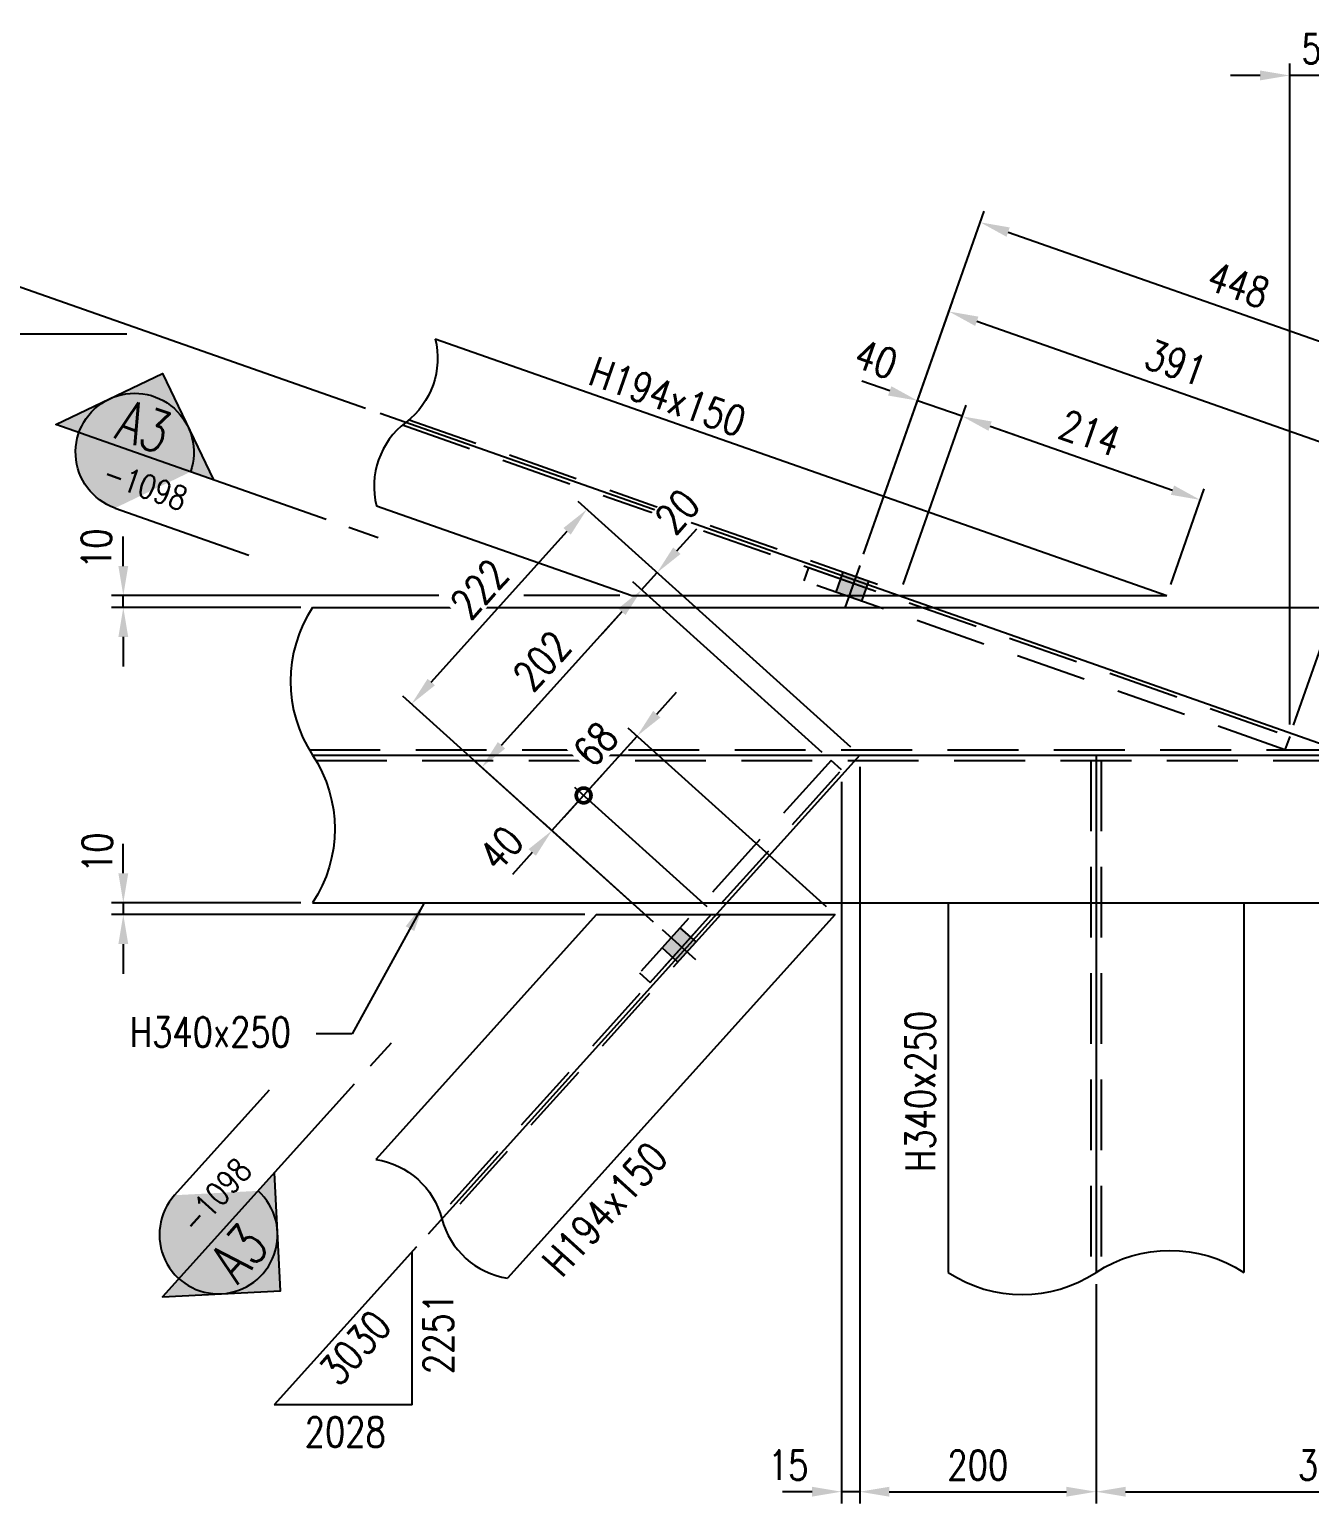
# Model space of a CAD drawing. Header units: millimetres. Extents: x 0 to 232280, y -26939 to 23794.
# Drawn here: x 92824 to 93908, y -23964 to -22717 of the extents above; entities that cross this region are included whole.
import ezdxf
from ezdxf.enums import TextEntityAlignment as Align

# ---------------------------------------------------------------- set-up
doc = ezdxf.new("R2010")
doc.units = ezdxf.units.MM
doc.header["$LTSCALE"] = 30
doc.linetypes.add('JNK-CENTER', pattern=[34, 30, -1.5, 1, -1.5])
doc.linetypes.add('JNK-HIDDEN', pattern=[3, 2, -1])
for name, color, linetype in [('CEN-R', 1, 'JNK-CENTER'), ('CON-C', 4, 'Continuous'), ('CON-G', 3, 'Continuous'), ('CON-W', 7, 'Continuous'), ('CON-Y', 2, 'Continuous'), ('Dim-W', 7, 'Continuous'), ('HID-Y', 2, 'JNK-HIDDEN'), ('STL-OBJT', 7, 'Continuous'), ('TXT-Y', 2, 'Continuous')]:
    doc.layers.add(name, color=color, linetype=linetype)
doc.styles.add('SIMPLEX', font='simplex.shx', dxfattribs={"width": 0.8})
doc.dimstyles.new('DIM40', dxfattribs={"dimscale": 40, "dimtxt": 2.5, "dimasz": 2.5, "dimexe": 1, "dimexo": 1, "dimgap": 1, "dimtad": 1, "dimdec": 0, "dimdsep": 46, "dimtxsty": 'SIMPLEX', "dimcen": 0, "dimclrd": 7, "dimclre": 7, "dimclrt": 2, "dimadec": 1, "dimazin": 2, "dimtfac": 1, "dimtdec": 0, "dimtix": 1, "dimtmove": 2, "dimatfit": 2, "dimfxl": 1, "dimtolj": 1, "dimtzin": 0, "dimarcsym": 1})

# ---------------------------------------------------------------- blocks, each defined once
blk = doc.blocks.new('*D3348')
at = {"layer": 'DEFPOINTS', "color": 0, "transparency": 16777216}
for p in [(93527.01384326466, -23330.9677150533), (93727.01384326466, -23768.82336620417), (93727.01384326466, -23954.3958095528)]:
    blk.add_point(p, dxfattribs=at)
at = {"layer": 'Dim-W', "color": 7, "linetype": 'ByBlock', "lineweight": -2, "transparency": 16777216}
for p, q in [((93527.01384326466, -23340.9677150533), (93527.01384326466, -23964.3958095528)), ((93727.01384326466, -23778.82336620417), (93727.01384326466, -23964.3958095528)), ((93552.01384326466, -23954.3958095528), (93702.01384326466, -23954.3958095528))]:
    blk.add_line(p, q, dxfattribs=at)
at = {"layer": 'Dim-W', "color": 7, "transparency": 16777216}
for points in [[(93552.01384326466, -23950.22914288614), (93552.01384326466, -23958.56247621947), (93527.01384326466, -23954.3958095528)], [(93702.01384326466, -23950.22914288614), (93702.01384326466, -23958.56247621947), (93727.01384326466, -23954.3958095528)]]:
    blk.add_solid(points, dxfattribs=at)
at = {"layer": 'Dim-W', "color": 2, "transparency": 16777216, "insert": (93627.01384326466, -23931.8958095528), "char_height": 25, "attachment_point": 5, "style": 'SIMPLEX', "bg_fill": 3, "box_fill_scale": 1.1, "bg_fill_color": 256, "bg_fill_true_color": 13158600, "bg_fill_transparency": 0}
blk.add_mtext('\\A1;200', dxfattribs=at)
blk = doc.blocks.new('*D3349')
at = {"layer": 'DEFPOINTS', "color": 0, "transparency": 16777216}
for p in [(92903.89573817328, -23465.96771505328), (93064.11105471564, -23455.9677150533), (93304.4388987635, -23465.96771505328)]:
    blk.add_point(p, dxfattribs=at)
at = {"layer": 'Dim-W', "color": 7, "linetype": 'ByBlock', "lineweight": -2, "transparency": 16777216}
for p, q in [((92903.89573817328, -23430.9677150533), (92903.89573817328, -23405.9677150533)), ((93054.11105471564, -23455.9677150533), (92893.89573817328, -23455.9677150533)), ((93294.4388987635, -23465.96771505328), (92893.89573817328, -23465.96771505328)), ((92903.89573817328, -23455.9677150533), (92903.89573817328, -23465.96771505328)), ((92903.89573817328, -23490.96771505328), (92903.89573817328, -23515.96771505328))]:
    blk.add_line(p, q, dxfattribs=at)
at = {"layer": 'Dim-W', "color": 7, "transparency": 16777216}
blk.add_solid([(92899.7290715066, -23490.96771505328), (92908.06240483995, -23490.96771505328), (92903.89573817328, -23465.96771505328)], dxfattribs=at)
at = {"layer": 'Dim-W', "color": 2, "transparency": 16777216, "insert": (92881.93455161242, -23413.62783257453), "char_height": 25, "attachment_point": 5, "rotation": 90, "style": 'SIMPLEX', "bg_fill": 3, "box_fill_scale": 1.1, "bg_fill_color": 256, "bg_fill_true_color": 13158600, "bg_fill_transparency": 0}
blk.add_mtext('\\A1;10', dxfattribs=at)
at = {"layer": 'Dim-W', "color": 7, "transparency": 16777216}
blk.add_solid([(92899.7290715066, -23430.9677150533), (92908.06240483995, -23430.9677150533), (92903.89573817328, -23455.9677150533)], dxfattribs=at)
blk = doc.blocks.new('*D3350')
at = {"layer": 'DEFPOINTS', "color": 0, "transparency": 16777216}
for p in [(94120.01384328649, -23860.96771505328), (93727.01384326466, -23954.3958095528), (94120.01384328649, -23954.3958095528)]:
    blk.add_point(p, dxfattribs=at)
at = {"layer": 'Dim-W', "color": 7, "linetype": 'ByBlock', "lineweight": -2, "transparency": 16777216}
for p, q in [((94120.01384328649, -23870.96771505328), (94120.01384328649, -23964.3958095528)), ((93752.01384326466, -23954.3958095528), (94095.01384328649, -23954.3958095528))]:
    blk.add_line(p, q, dxfattribs=at)
at = {"layer": 'Dim-W', "color": 7, "transparency": 16777216}
for points in [[(93752.01384326466, -23950.22914288614), (93752.01384326466, -23958.56247621947), (93727.01384326466, -23954.3958095528)], [(94095.01384328649, -23950.22914288614), (94095.01384328649, -23958.56247621947), (94120.01384328649, -23954.3958095528)]]:
    blk.add_solid(points, dxfattribs=at)
at = {"layer": 'Dim-W', "color": 2, "transparency": 16777216, "insert": (93923.51384327558, -23931.8958095528), "char_height": 25, "attachment_point": 5, "style": 'SIMPLEX', "bg_fill": 3, "box_fill_scale": 1.1, "bg_fill_color": 256, "bg_fill_true_color": 13158600, "bg_fill_transparency": 0}
blk.add_mtext('\\A1;393', dxfattribs=at)
blk = doc.blocks.new('*D3429')
at = {"layer": 'DEFPOINTS', "color": 0, "transparency": 16777216}
for p in [(93296.17822373714, -23123.00030661407), (93527.01384326466, -23330.9677150533), (93360.04026098395, -23478.95200188378)]:
    blk.add_point(p, dxfattribs=at)
at = {"layer": 'Dim-W', "color": 7, "linetype": 'ByBlock', "lineweight": -2, "transparency": 16777216}
for p, q in [((93519.58434919882, -23324.27423928015), (93288.7487296713, -23116.30683084093)), ((93164.51206605387, -23269.14454771282), (93279.44453430426, -23141.57404177867)), ((93352.61076691811, -23472.25852611063), (93140.34888255518, -23281.02480710427))]:
    blk.add_line(p, q, dxfattribs=at)
at = {"layer": 'Dim-W', "color": 7, "transparency": 16777216}
for points in [[(93276.34891177683, -23138.78509353985), (93282.5401568317, -23144.36299001749), (93296.17822373714, -23123.00030661407)], [(93161.41644352644, -23266.35559947401), (93167.60768858131, -23271.93349595164), (93147.778376621, -23287.71828287742)]]:
    blk.add_solid(points, dxfattribs=at)
at = {"layer": 'Dim-W', "color": 2, "transparency": 16777216, "insert": (93205.26193853094, -23190.29897425617), "char_height": 25, "attachment_point": 5, "rotation": 47.983269540134984, "style": 'SIMPLEX', "bg_fill": 3, "box_fill_scale": 1.1, "bg_fill_color": 256, "bg_fill_true_color": 13158600, "bg_fill_transparency": 0}
blk.add_mtext('\\A1;222', dxfattribs=at)
blk = doc.blocks.new('*D3430')
at = {"layer": 'DEFPOINTS', "color": 0, "transparency": 16777216}
for p in [(93342.51441913299, -23191.08832645888), (93502.76984503516, -23335.46771505329), (93360.04026098395, -23478.95200188378)]:
    blk.add_point(p, dxfattribs=at)
at = {"layer": 'Dim-W', "color": 7, "linetype": 'ByBlock', "lineweight": -2, "transparency": 16777216}
for p, q in [((93495.34035096932, -23328.77423928014), (93335.08492506715, -23184.39485068573)), ((93223.94801858054, -23322.69235389798), (93325.78072970013, -23209.66206162347)), ((93352.61076691811, -23472.25852611063), (93199.78483508184, -23334.57261328942))]:
    blk.add_line(p, q, dxfattribs=at)
at = {"layer": 'Dim-W', "color": 7, "transparency": 16777216}
for points in [[(93322.68510717269, -23206.87311338466), (93328.87635222755, -23212.45100986228), (93342.51441913299, -23191.08832645888)], [(93220.85239605312, -23319.90340565916), (93227.04364110797, -23325.48130213679), (93207.21432914768, -23341.26608906257)]]:
    blk.add_solid(points, dxfattribs=at)
at = {"layer": 'Dim-W', "color": 2, "transparency": 16777216, "insert": (93258.14801249221, -23251.11688727114), "char_height": 25, "attachment_point": 5, "rotation": 47.983269540134984, "style": 'SIMPLEX', "bg_fill": 3, "box_fill_scale": 1.1, "bg_fill_color": 256, "bg_fill_true_color": 13158600, "bg_fill_transparency": 0}
blk.add_mtext('\\A1;202', dxfattribs=at)
blk = doc.blocks.new('*D3431')
at = {"layer": 'DEFPOINTS', "color": 0, "transparency": 16777216}
for p in [(93355.6141762638, -23176.54811279922), (93355.61417626377, -23176.5481127992), (93342.51441913299, -23191.08832645888)]:
    blk.add_point(p, dxfattribs=at)
at = {"layer": 'Dim-W', "color": 7, "linetype": 'ByBlock', "lineweight": -2, "transparency": 16777216}
for p, q in [((93372.34786569663, -23157.9743776346), (93389.0815551295, -23139.40064247001)), ((93342.51441913296, -23191.08832645885), (93355.61417626377, -23176.5481127992)), ((93325.7807297001, -23209.66206162344), (93309.04704026724, -23228.23579678804))]:
    blk.add_line(p, q, dxfattribs=at)
at = {"layer": 'Dim-W', "color": 7, "transparency": 16777216}
blk.add_solid([(93322.68510717266, -23206.87311338463), (93328.87635222753, -23212.45100986226), (93342.51441913296, -23191.08832645885)], dxfattribs=at)
at = {"layer": 'Dim-W', "color": 2, "transparency": 16777216, "insert": (93372.66205658576, -23124.69730057758), "char_height": 25, "attachment_point": 5, "rotation": 47.983269540134984, "style": 'SIMPLEX', "bg_fill": 3, "box_fill_scale": 1.1, "bg_fill_color": 256, "bg_fill_true_color": 13158600, "bg_fill_transparency": 0}
blk.add_mtext('\\A1;20', dxfattribs=at)
at = {"layer": 'Dim-W', "color": 7, "transparency": 16777216}
blk.add_solid([(93369.2522431692, -23155.18542939579), (93375.44348822407, -23160.76332587341), (93355.61417626377, -23176.5481127992)], dxfattribs=at)
blk = doc.blocks.new('_DotSmall')
at = {"color": 0, "linetype": 'ByBlock', "const_width": 0.5}
blk.add_lwpolyline([(-0.0625, 0, 1), (0.0625, 0, 1)], format="xyb", close=True, dxfattribs=at)
blk = doc.blocks.new('*D3371')
at = {"layer": 'DEFPOINTS', "color": 0, "transparency": 16777216}
for p in [(93293.42418476703, -23365.09591898445), (93405.38789924112, -23465.96771505328), (93360.04026098395, -23478.95200188378)]:
    blk.add_point(p, dxfattribs=at)
at = {"layer": 'Dim-W', "color": 7, "linetype": 'ByBlock', "lineweight": -2, "transparency": 16777216}
for p, q in [((93293.42418476703, -23365.09591898445), (93310.15787419991, -23346.52218381986)), ((93266.65028167445, -23394.8138952478), (93293.42418476703, -23365.09591898445)), ((93397.95840517528, -23459.27423928013), (93285.9946907012, -23358.40244321131)), ((93352.61076691811, -23472.25852611063), (93259.22078760862, -23388.12041947466)), ((93249.91659224159, -23413.3876304124), (93233.18290280872, -23431.96136557699))]:
    blk.add_line(p, q, dxfattribs=at)
at = {"layer": 'Dim-W', "color": 7, "lineweight": -2, "transparency": 16777216, "xscale": 25, "yscale": 25, "zscale": 25, "rotation": 227.983269540135}
blk.add_blockref('_DotSmall', (93293.42418476703, -23365.09591898445), dxfattribs=at)
at = {"layer": 'Dim-W', "color": 2, "transparency": 16777216, "insert": (93223.55111181931, -23409.81123830452), "char_height": 25, "attachment_point": 5, "rotation": 47.983269540134984, "style": 'SIMPLEX', "bg_fill": 3, "box_fill_scale": 1.1, "bg_fill_color": 256, "bg_fill_true_color": 13158600, "bg_fill_transparency": 0}
blk.add_mtext('\\A1;40', dxfattribs=at)
at = {"layer": 'Dim-W', "color": 7, "transparency": 16777216}
blk.add_solid([(93246.82096971414, -23410.59868217359), (93253.01221476903, -23416.17657865121), (93266.65028167445, -23394.8138952478)], dxfattribs=at)
blk = doc.blocks.new('*D3372')
at = {"layer": 'DEFPOINTS', "color": 0, "transparency": 16777216}
for p in [(93338.65197975075, -23314.89485068582), (93293.42418476698, -23365.0959189844), (93506.33689971865, -23465.96771505328)]:
    blk.add_point(p, dxfattribs=at)
at = {"layer": 'Dim-W', "color": 7, "linetype": 'ByBlock', "lineweight": -2, "transparency": 16777216}
for p, q in [((93355.38566918361, -23296.32111552123), (93372.11935861647, -23277.74738035664)), ((93498.9074056528, -23459.27423928014), (93331.2224856849, -23308.20137491267)), ((93293.42418476699, -23365.09591898442), (93276.69049533413, -23383.66965414901))]:
    blk.add_line(p, q, dxfattribs=at)
at = {"layer": 'Dim-W', "color": 7, "transparency": 16777216}
blk.add_solid([(93352.29004665618, -23293.53216728242), (93358.48129171104, -23299.11006376005), (93338.65197975075, -23314.89485068582)], dxfattribs=at)
at = {"layer": 'Dim-W', "color": 7, "lineweight": -2, "transparency": 16777216, "xscale": 25, "yscale": 25, "zscale": 25, "rotation": 47.98326954013497}
blk.add_blockref('_DotSmall', (93293.42418476699, -23365.09591898442), dxfattribs=at)
at = {"layer": 'Dim-W', "color": 2, "transparency": 16777216, "insert": (93303.5361321939, -23321.77629597194), "char_height": 25, "attachment_point": 5, "rotation": 47.983269540134984, "style": 'SIMPLEX', "bg_fill": 3, "box_fill_scale": 1.1, "bg_fill_color": 256, "bg_fill_true_color": 13158600, "bg_fill_transparency": 0}
blk.add_mtext('\\A1;68', dxfattribs=at)
at = {"layer": 'Dim-W', "color": 7, "linetype": 'ByBlock', "lineweight": -2, "transparency": 16777216}
blk.add_line((93293.42418476699, -23365.09591898442), (93338.65197975075, -23314.89485068582), dxfattribs=at)
blk = doc.blocks.new('*D3381')
at = {"layer": 'DEFPOINTS', "color": 0, "transparency": 16777216}
for p in [(93576.02653353062, -23031.00311285454), (93527.06715776562, -23170.45093488638), (93560.50207858068, -23195.96771505332)]:
    blk.add_point(p, dxfattribs=at)
at = {"layer": 'Dim-W', "color": 7, "linetype": 'ByBlock', "lineweight": -2, "transparency": 16777216}
for p, q in [((93552.43813648744, -23022.72135428921), (93528.8497394443, -23014.43959572387)), ((93530.37986119174, -23161.01557606912), (93579.33923695674, -23021.56775403728)), ((93563.81478200683, -23186.53235623606), (93617.08067222578, -23034.81856774182)), ((93613.76796879966, -23044.25392655908), (93576.02653353062, -23031.00311285454)), ((93637.3563658428, -23052.53568512441), (93660.94476288595, -23060.81744368975))]:
    blk.add_line(p, q, dxfattribs=at)
at = {"layer": 'Dim-W', "color": 7, "transparency": 16777216}
blk.add_solid([(93638.73665893704, -23048.60428561722), (93635.97607274858, -23056.46708463161), (93613.76796879966, -23044.25392655908)], dxfattribs=at)
at = {"layer": 'Dim-W', "color": 2, "transparency": 16777216, "insert": (93540.93017148561, -22995.79490162108), "char_height": 25, "attachment_point": 5, "rotation": 340.65410174196063, "style": 'SIMPLEX', "bg_fill": 3, "box_fill_scale": 1.1, "bg_fill_color": 256, "bg_fill_true_color": 13158600, "bg_fill_transparency": 0}
blk.add_mtext('\\A1;40', dxfattribs=at)
at = {"layer": 'Dim-W', "color": 7, "transparency": 16777216}
blk.add_solid([(93553.81842958168, -23018.78995478201), (93551.05784339322, -23026.6527537964), (93576.02653353062, -23031.00311285454)], dxfattribs=at)
blk = doc.blocks.new('*D3382')
at = {"layer": 'DEFPOINTS', "color": 0, "transparency": 16777216}
for p in [(94051.28298832366, -23028.28818548289), (93527.06715776562, -23170.45093488638), (93945.01384328655, -23330.96771505329)]:
    blk.add_point(p, dxfattribs=at)
at = {"layer": 'Dim-W', "color": 7, "linetype": 'ByBlock', "lineweight": -2, "transparency": 16777216}
for p, q in [((93530.37986119174, -23161.01557606912), (93632.34249177489, -22870.60201296111)), ((93652.61818539191, -22888.31913034371), (94027.69459128051, -23020.00642691755)), ((93948.32654671268, -23321.53235623603), (94054.59569174978, -23018.85282666563))]:
    blk.add_line(p, q, dxfattribs=at)
at = {"layer": 'Dim-W', "color": 7, "transparency": 16777216}
for points in [[(93653.99847848613, -22884.38773083651), (93651.23789229768, -22892.2505298509), (93629.02978834877, -22880.03737177837)], [(94029.07488437473, -23016.07502741036), (94026.31429818628, -23023.93782642474), (94051.28298832366, -23028.28818548289)]]:
    blk.add_solid(points, dxfattribs=at)
at = {"layer": 'Dim-W', "color": 2, "transparency": 16777216, "insert": (93847.609971045, -22932.93322129179), "char_height": 25, "attachment_point": 5, "rotation": 340.65410174196063, "style": 'SIMPLEX', "bg_fill": 3, "box_fill_scale": 1.1, "bg_fill_color": 256, "bg_fill_true_color": 13158600, "bg_fill_transparency": 0}
blk.add_mtext('\\A1;448', dxfattribs=at)
blk = doc.blocks.new('*D3383')
at = {"layer": 'DEFPOINTS', "color": 0, "transparency": 16777216}
for p in [(93971.6531190971, -23085.11801779506), (93527.06715776562, -23170.45093488638), (93890.89179044124, -23315.14528447256)]:
    blk.add_point(p, dxfattribs=at)
at = {"layer": 'Dim-W', "color": 7, "linetype": 'ByBlock', "lineweight": -2, "transparency": 16777216}
for p, q in [((93530.37986119174, -23161.01557606912), (93605.84086436583, -22946.08488349916)), ((93626.11655798284, -22963.80200088175), (93948.06472205394, -23076.83625922972)), ((93894.20449386736, -23305.7099256553), (93974.96582252324, -23075.6826589778))]:
    blk.add_line(p, q, dxfattribs=at)
at = {"layer": 'Dim-W', "color": 7, "transparency": 16777216}
for points in [[(93627.49685107707, -22959.87060137457), (93624.73626488862, -22967.73340038895), (93602.52816093969, -22955.52024231642)], [(93949.44501514817, -23072.90485972253), (93946.68442895972, -23080.76765873691), (93971.6531190971, -23085.11801779506)]]:
    blk.add_solid(points, dxfattribs=at)
at = {"layer": 'Dim-W', "color": 2, "transparency": 16777216, "insert": (93794.5442227272, -22999.08957271689), "char_height": 25, "attachment_point": 5, "rotation": 340.65410174196063, "style": 'SIMPLEX', "bg_fill": 3, "box_fill_scale": 1.1, "bg_fill_color": 256, "bg_fill_true_color": 13158600, "bg_fill_transparency": 0}
blk.add_mtext('\\A1;391', dxfattribs=at)
blk = doc.blocks.new('*D3385')
at = {"layer": 'DEFPOINTS', "color": 0, "transparency": 16777216}
for p in [(93613.76796879964, -23044.2539265591), (93815.32388376967, -23115.0191176886), (93786.90326924674, -23195.96771505332)]:
    blk.add_point(p, dxfattribs=at)
at = {"layer": 'Dim-W', "color": 7, "linetype": 'ByBlock', "lineweight": -2, "transparency": 16777216}
for p, q in [((93637.3563658428, -23052.53568512444), (93791.73548672652, -23106.73735912326)), ((93790.21597267287, -23186.53235623606), (93818.63658719581, -23105.58375887134))]:
    blk.add_line(p, q, dxfattribs=at)
at = {"layer": 'Dim-W', "color": 7, "transparency": 16777216}
for points in [[(93638.73665893702, -23048.60428561724), (93635.97607274858, -23056.46708463163), (93613.76796879964, -23044.2539265591)], [(93793.11577982074, -23102.80595961607), (93790.3551936323, -23110.66875863045), (93815.32388376967, -23115.0191176886)]]:
    blk.add_solid(points, dxfattribs=at)
at = {"layer": 'Dim-W', "color": 2, "transparency": 16777216, "insert": (93721.99950899347, -23058.406964785), "char_height": 25, "attachment_point": 5, "rotation": 340.65410174196063, "style": 'SIMPLEX', "bg_fill": 3, "box_fill_scale": 1.1, "bg_fill_color": 256, "bg_fill_true_color": 13158600, "bg_fill_transparency": 0}
blk.add_mtext('\\A1;214', dxfattribs=at)
blk = doc.blocks.new('*D3432')
at = {"layer": 'DEFPOINTS', "color": 0, "transparency": 16777216}
for p in [(92903.89573817328, -23195.96771505331), (93334.10088791471, -23195.96771505331), (93064.11105471564, -23205.9677150533)]:
    blk.add_point(p, dxfattribs=at)
at = {"layer": 'Dim-W', "color": 7, "linetype": 'ByBlock', "lineweight": -2, "transparency": 16777216}
for p, q in [((92903.89573817328, -23170.96771505331), (92903.89573817328, -23145.96771505331)), ((93170.82994992634, -23195.96771505331), (92893.89573817328, -23195.96771505331)), ((92903.89573817328, -23205.9677150533), (92903.89573817328, -23195.96771505331)), ((93324.10088791471, -23195.96771505331), (93242.9394834825, -23195.96771505331)), ((93054.11105471564, -23205.9677150533), (92893.89573817328, -23205.9677150533)), ((92903.89573817328, -23230.9677150533), (92903.89573817328, -23255.9677150533))]:
    blk.add_line(p, q, dxfattribs=at)
at = {"layer": 'Dim-W', "color": 7, "transparency": 16777216}
blk.add_solid([(92899.7290715066, -23230.9677150533), (92908.06240483995, -23230.9677150533), (92903.89573817328, -23205.9677150533)], dxfattribs=at)
at = {"layer": 'Dim-W', "color": 2, "transparency": 16777216, "insert": (92881.12912033664, -23156.34622363448), "char_height": 25, "attachment_point": 5, "rotation": 90, "style": 'SIMPLEX', "bg_fill": 3, "box_fill_scale": 1.1, "bg_fill_color": 256, "bg_fill_true_color": 13158600, "bg_fill_transparency": 0}
blk.add_mtext('\\A1;10', dxfattribs=at)
at = {"layer": 'Dim-W', "color": 7, "transparency": 16777216}
blk.add_solid([(92899.7290715066, -23170.96771505331), (92908.06240483995, -23170.96771505331), (92903.89573817328, -23195.96771505331)], dxfattribs=at)
blk = doc.blocks.new('*D3393')
at = {"layer": 'DEFPOINTS', "color": 0, "transparency": 16777216}
for p in [(93527.01384326466, -23330.9677150533), (93511.68523791418, -23343.49988598109), (93511.68523791418, -23954.3958095528)]:
    blk.add_point(p, dxfattribs=at)
at = {"layer": 'Dim-W', "color": 7, "linetype": 'ByBlock', "lineweight": -2, "transparency": 16777216}
for p, q in [((93527.01384326466, -23340.9677150533), (93527.01384326466, -23964.3958095528)), ((93511.68523791418, -23353.49988598109), (93511.68523791418, -23964.3958095528)), ((93486.68523791418, -23954.3958095528), (93461.68523791418, -23954.3958095528)), ((93527.01384326466, -23954.3958095528), (93511.68523791418, -23954.3958095528)), ((93552.01384326466, -23954.3958095528), (93577.01384326466, -23954.3958095528))]:
    blk.add_line(p, q, dxfattribs=at)
at = {"layer": 'Dim-W', "color": 7, "transparency": 16777216}
blk.add_solid([(93552.01384326466, -23950.22914288614), (93552.01384326466, -23958.56247621947), (93527.01384326466, -23954.3958095528)], dxfattribs=at)
at = {"layer": 'Dim-W', "color": 2, "transparency": 16777216, "insert": (93466.59234333271, -23931.8958095528), "char_height": 25, "attachment_point": 5, "style": 'SIMPLEX', "bg_fill": 3, "box_fill_scale": 1.1, "bg_fill_color": 256, "bg_fill_true_color": 13158600, "bg_fill_transparency": 0}
blk.add_mtext('\\A1;15', dxfattribs=at)
at = {"layer": 'Dim-W', "color": 7, "transparency": 16777216}
blk.add_solid([(93486.68523791418, -23950.22914288614), (93486.68523791418, -23958.56247621947), (93511.68523791418, -23954.3958095528)], dxfattribs=at)
blk = doc.blocks.new('*D3394')
at = {"layer": 'DEFPOINTS', "color": 0, "transparency": 16777216}
for p in [(93890.89179044124, -22755.74618091188), (93945.01384328658, -22755.74618091188), (93890.89179044124, -23315.14528447257)]:
    blk.add_point(p, dxfattribs=at)
at = {"layer": 'Dim-W', "color": 7, "linetype": 'ByBlock', "lineweight": -2, "transparency": 16777216}
for p, q in [((93890.89179044124, -23305.14528447257), (93890.89179044124, -22745.74618091188)), ((93865.89179044124, -22755.74618091188), (93840.89179044124, -22755.74618091188)), ((93945.01384328658, -22755.74618091188), (93890.89179044124, -22755.74618091188)), ((93970.01384328658, -22755.74618091188), (93995.01384328658, -22755.74618091188))]:
    blk.add_line(p, q, dxfattribs=at)
at = {"layer": 'Dim-W', "color": 7, "transparency": 16777216}
for points in [[(93865.89179044124, -22751.57951424521), (93865.89179044124, -22759.91284757855), (93890.89179044124, -22755.74618091188)], [(93970.01384328658, -22751.57951424521), (93970.01384328658, -22759.91284757855), (93945.01384328658, -22755.74618091188)]]:
    blk.add_solid(points, dxfattribs=at)
at = {"layer": 'Dim-W', "color": 2, "transparency": 16777216, "insert": (93917.95281686391, -22733.24618091188), "char_height": 25, "attachment_point": 5, "style": 'SIMPLEX', "bg_fill": 3, "box_fill_scale": 1.1, "bg_fill_color": 256, "bg_fill_true_color": 13158600, "bg_fill_transparency": 0}
blk.add_mtext('\\A1;54', dxfattribs=at)
blk = doc.blocks.new('SECMARK1')
at = {"layer": 'CON-Y'}
h = blk.add_hatch(color=256, dxfattribs=at)
edge = h.paths.add_edge_path()
edge.add_line((21.82666666666668, 7.071067811865485), (18.29113276073393, 3.535533905932776))
edge.add_arc((21.82666666666668, 4.707345624410664e-14), 5.000000000000002, 44.99999999999977, 135.0000000000001, ccw=False)
edge.add_line((25.36220057259943, 3.535533905932773), (21.82666666666668, 7.071067811865485))
h = blk.add_hatch(color=256, dxfattribs=at)
edge = h.paths.add_edge_path()
edge.add_line((14.75559885480128, 4.707345624410664e-14), (16.82666666666668, 1.689559442740931e-14))
edge.add_arc((21.82666666666668, 4.618527782440651e-14), 5, 135.0000000000001, 180.0000000000003, ccw=False)
edge.add_line((18.29113276073393, 3.535533905932776), (14.75559885480128, 4.707345624410664e-14))
edge = h.paths.add_edge_path()
edge.add_arc((21.82666666666668, 4.736951571734001e-14), 5, 270, 540.0000000000005)
h = blk.add_hatch(color=256, dxfattribs=at)
edge = h.paths.add_edge_path()
edge.add_line((26.82666666666668, 4.332076805060308e-14), (28.89773447853207, 4.736951571734001e-14))
edge.add_line((28.89773447853207, 4.736951571734001e-14), (25.36220057259943, 3.535533905932773))
edge.add_arc((21.82666666666668, 4.951594689828198e-14), 5, -1.1368683772161603e-13, 44.999999999999716, ccw=False)
at = {"layer": 'CON-C'}
blk.add_line((0, 0), (2.633333333333307, 0), dxfattribs=at)
blk.add_lwpolyline([(4.666666666666639, 0), (28.89773447853207, 4.736951571734001e-14), (21.82666666666668, 7.071067811865485), (14.75559885480128, 4.736951571734001e-14)], dxfattribs=at)
at = {"layer": 'CON-Y'}
blk.add_line((21.82666666666668, -4.999999999999953), (9.823333333333341, -4.999999999999953), dxfattribs=at)
blk.add_arc((21.82666666666668, 4.736951571734001e-14), 5, 270, 180.0000000000004, dxfattribs=at)
at = {"layer": 'CON-C', "style": 'SIMPLEX', "width": 0.8}
blk.add_attdef('TAG', text='', height=3.5, dxfattribs=at).set_placement((21.80333333333334, 0.5800000000000568), align=Align.CENTER)
at = {"layer": 'CON-Y', "style": 'SIMPLEX', "width": 0.8}
blk.add_attdef('H0000-0000', text='', height=2, dxfattribs=at).set_placement((24.66333333333334, -3.379999999999943), align=Align.RIGHT)

msp = doc.modelspace()

# ---------------------------------------------------------------- hatches: boundary and pattern name
h = msp.add_hatch(color=256)
h.paths.add_polyline_path([(93528.64225081226, -23200.67954851474), (93530.2965500449, -23195.96771505331), (93518.10835431996, -23195.96771505331), (93517.79158817243, -23196.8699395747)])
h.paths.add_polyline_path([(93518.10835431996, -23195.96771505331), (93530.2965500449, -23195.96771505331), (93532.61749492367, -23189.357117934), (93521.76683228381, -23185.54750899395)])
h.paths.add_polyline_path([(93506.94092553254, -23193.06033063463), (93515.2218404474, -23195.96771505331), (93518.10835431996, -23195.96771505331), (93521.76683228381, -23185.54750899395), (93510.91616964396, -23181.73790005389)])
h.paths.add_polyline_path([(93521.76683228381, -23185.54750899395), (93532.61749492367, -23189.357117934), (93533.61130595149, -23186.52651028882), (93522.76064331166, -23182.71690134877)])
h.paths.add_polyline_path([(93521.76683228381, -23185.54750899395), (93522.76064331166, -23182.71690134877), (93511.9099806718, -23178.90729240871), (93510.91616964396, -23181.73790005389)])
h.paths.add_polyline_path([(93522.76064331166, -23182.71690134877), (93523.7544543395, -23179.88629370358), (93512.90379169965, -23176.07668476352), (93511.9099806718, -23178.90729240871)])
h.paths.add_polyline_path([(93522.76064331166, -23182.71690134877), (93533.61130595149, -23186.52651028882), (93534.60511697936, -23183.69590264363), (93523.7544543395, -23179.88629370358)])
at = {"layer": 'Dim-W'}
h = msp.add_hatch(color=256, dxfattribs=at)
h.paths.add_polyline_path([(93359.77225791066, -23494.18939583269), (93368.68765078965, -23502.22156676044), (93376.38514792878, -23493.67764858473), (93367.46975504982, -23485.64547765693)])
h.paths.add_polyline_path([(93367.46975504982, -23485.64547765693), (93376.38514792878, -23493.67764858473), (93384.08264506789, -23485.13373040902), (93375.16725218893, -23477.10155948122)])
h.paths.add_polyline_path([(93376.38514792878, -23493.67764858473), (93378.61399614852, -23495.68569131666), (93386.31149328765, -23487.14177314096), (93384.08264506789, -23485.13373040902)])
h.paths.add_polyline_path([(93378.61399614852, -23495.68569131666), (93380.84284436825, -23497.69373404859), (93388.54034150735, -23489.14981587288), (93386.31149328765, -23487.14177314096)])
h.paths.add_polyline_path([(93370.91649900941, -23504.22960949235), (93373.14534722915, -23506.23765222428), (93380.84284436825, -23497.69373404859), (93378.61399614852, -23495.68569131666)])
h.paths.add_polyline_path([(93368.68765078965, -23502.22156676044), (93370.91649900941, -23504.22960949235), (93378.61399614852, -23495.68569131666), (93376.38514792878, -23493.67764858473)])

# ---------------------------------------------------------------- linework, layer by layer
at = {"layer": 'CEN-R'}
for p, q in [((93121.11780049416, -23041.70227251983), (93945.01384328655, -23330.96771505328)), ((93527.06715776562, -23170.45093488639), (93514.47888474629, -23206.30529839195)), ((93064.11105471576, -23330.9677150533), (94836.78976919019, -23330.9677150533)), ((93527.01384326466, -23330.9677150533), (93161.78553507994, -23736.3567297144)), ((93727.01384326466, -23330.9677150533), (93727.01384326466, -23768.82336620417)), ((93388.2723384341, -23504.38720982174), (93360.04026098395, -23478.95200188376))]:
    msp.add_line(p, q, dxfattribs=at)
at = {"layer": 'CON-G'}
for p, q in [((93167.79417374273, -22978.60186161325), (93786.90326924672, -23195.96771505331)), ((93118.10362235073, -23120.13224387223), (93334.10088791471, -23195.96771505331)), ((93334.10088791471, -23195.96771505331), (93786.90326924672, -23195.96771505331)), ((93064.11105471564, -23205.9677150533), (94836.78976919019, -23205.9677150533)), ((93064.1110547157, -23455.9677150533), (94836.78976919019, -23455.9677150533)), ((93304.4388987635, -23465.96771505328), (93117.69579624952, -23673.24519225426)), ((93506.33689971865, -23465.96771505328), (93229.13820723715, -23773.64732885142)), ((93304.4388987635, -23465.96771505328), (93506.33689971865, -23465.96771505328)), ((93602.01384326466, -23455.9677150533), (93602.01384326466, -23768.82336620417)), ((93852.01384326469, -23455.9677150533), (93852.01384326466, -23768.82336620417))]:
    msp.add_line(p, q, dxfattribs=at)
at = {"layer": 'CON-W'}
for p, q in [((92710.28445341246, -22897.46090737342), (93108.80176592346, -23037.37817942396)), ((92906.98121529515, -22974.64900352581), (92710.28445341252, -22974.64900352581)), ((93152.01124382879, -23747.20580742967), (93031.53522553592, -23880.92943523056)), ((93148.22257494685, -23880.92943523056), (93148.22257494685, -23751.41108043424)), ((93148.22257494685, -23880.92943523056), (93031.53522553592, -23880.92943523056))]:
    msp.add_line(p, q, dxfattribs=at)
for points in [[(93064.1110547157, -23205.9677150532, 0.2992863225903411), (93064.1110547157, -23330.9677150532, -0.2992863225907001), (93064.1110547157, -23455.9677150532)], [(93117.69579624961, -23673.24519225428, -0.2992863225903411), (93173.41700174336, -23723.44626055288, 0.2992863225907001), (93229.13820723715, -23773.64732885142)], [(93602.01384326466, -23768.82336620417, 0.2992863225903411), (93727.01384326466, -23768.82336620417, -0.2992863225907001), (93852.01384326466, -23768.82336620417)]]:
    msp.add_lwpolyline(points, format="xyb", dxfattribs=at)
at = {"layer": 'HID-Y'}
for p, q in [((93140.19721712783, -23051.58048178099), (93551.44603095404, -23195.96771505331)), ((93145.70057896565, -23047.15362370452), (93569.55812620738, -23195.96771505331)), ((93512.90379169962, -23176.07668476358), (93506.94092553257, -23193.06033063463)), ((93534.60511697934, -23183.6959026437), (93528.64225081226, -23200.67954851475)), ((93061.30052642387, -23326.4677150533), (94833.97924089836, -23326.4677150533)), ((93066.92158300764, -23335.4677150533), (94839.60029748213, -23335.4677150533)), ((93722.51384326463, -23335.4677150533), (93722.51384326463, -23771.63389449607)), ((93731.51384326463, -23335.4677150533), (93731.51384326463, -23766.01283791229)), ((93401.34993922198, -23465.96771505328), (93172.43519242865, -23720.05405382915)), ((93409.42585926026, -23465.96771505328), (93174.39881105805, -23726.83846727659)), ((93388.54034150738, -23489.1498158729), (93375.16725218893, -23477.10155948122)), ((93373.14534722915, -23506.23765222429), (93359.77225791066, -23494.18939583269))]:
    msp.add_line(p, q, dxfattribs=at)
for points in [[(93890.89179044124, -23315.14528447257), (93886.91654632989, -23326.46771505331), (93480.05015290345, -23183.61912587018), (93484.02539701483, -23172.29669528943)], [(93502.76984503516, -23335.46771505328), (93340.72071877724, -23515.33585273099), (93349.63611165626, -23523.3680236588), (93511.68523791418, -23343.49988598109)]]:
    msp.add_lwpolyline(points, close=True, dxfattribs=at)
at = {"layer": 'STL-OBJT'}
msp.add_line((93097.4197188396, -23566.74140598401), (93066.95796645273, -23566.74140598401), dxfattribs=at)

# ---------------------------------------------------------------- block references
at = {"layer": 'CON-W'}
ref = msp.add_blockref('SECMARK1', (93130.54005319427, -23574.77154026928), dxfattribs=dict(at, xscale=10, yscale=10, zscale=10, rotation=227.9832695401377))
ref.add_attrib('H0000-0000', '-1098', dxfattribs={"layer": 'CON-Y', "height": 20, "rotation": 47.98326954031488, "style": 'SIMPLEX', "width": 0.8}).set_placement((93013.97227094165, -23683.54008910524), align=Align.RIGHT)
ref.add_attrib('TAG', 'A3', dxfattribs={"layer": 'CON-C', "height": 35, "rotation": 47.98326954031488, "style": 'SIMPLEX', "width": 0.75}).set_placement((93014.91230554241, -23764.0686570392), align=Align.CENTER)

# ---------------------------------------------------------------- texts
at = {"layer": 'CON-Y', "style": 'SIMPLEX', "width": 0.8}
for s, p in [('H340x250', (92909.47126178947, -23577.87759526767)), ('2028', (93057.43223773112, -23916.36386679918))]:
    msp.add_text(s, height=25, dxfattribs=at).set_placement(p)
for s, rotation, p in [('3030', 47.98326954044554, (93086.38236063955, -23866.28459300075)), ('2251', 90, (93183.02851205258, -23854.86030790487))]:
    msp.add_text(s, height=25, rotation=rotation, dxfattribs=at).set_placement(p)
at = {"layer": 'TXT-Y', "style": 'SIMPLEX', "width": 0.8}
for height, rotation, p in [(25, 340.65410174222, (93296.11425797496, -23016.75419407052)), (24.99999999999999, 47.98326954435517, (93275.01424554747, -23774.22979975297))]:
    msp.add_text('H194x150', height=height, rotation=rotation, dxfattribs=at).set_placement(p)

# ---------------------------------------------------------------- leaders
at = {"layer": 'CON-G'}
msp.add_leader([(93158.53716288626, -23455.9677150534), (93097.4197188396, -23566.74140598401)], dimstyle='DIM40', override={"dimscale": 10, "dimgap": 1, "dimtad": 0, "dimtix": 0, "dimtfill": 1}, dxfattribs=at)

# ---------------------------------------------------------------- next in the draw order: dimensions: what is measured, and where the dimension line sits
at = {"layer": 'Dim-W'}
dim = msp.add_linear_dim(base=(93727.01384326466, -23954.3958095528), p1=(93527.01384326466, -23330.9677150533), p2=(93727.01384326466, -23768.82336620417), dimstyle='DIM40', override={"dimscale": 10, "dimtix": 0, "dimtfill": 1}, dxfattribs=at)
dim.commit()
dim.dimension.update_dxf_attribs({"geometry": '*D3348', "text_midpoint": (93627.01384326466, -23931.8958095528)})
dim = msp.add_linear_dim(base=(92903.89573817328, -23465.96771505328), p1=(93064.11105471564, -23455.9677150533), p2=(93304.4388987635, -23465.96771505328), angle=90, dimstyle='DIM40', override={"dimscale": 10, "dimtix": 0, "dimtfill": 1}, dxfattribs=at)
dim.commit()
dim.dimension.update_dxf_attribs({"geometry": '*D3349', "text_midpoint": (92881.93455161242, -23413.62783257453), "dimtype": 160})

# ---------------------------------------------------------------- next in the draw order: texts
at = {"layer": 'TXT-Y', "style": 'SIMPLEX', "width": 0.8}
msp.add_text('H340x250', height=25, rotation=90, dxfattribs=at).set_placement((93590.77126038884, -23683.79163792777))

# ---------------------------------------------------------------- next in the draw order: dimensions: what is measured, and where the dimension line sits
at = {"layer": 'Dim-W'}
dim = msp.add_linear_dim(base=(93296.17822373714, -23123.00030661407), p1=(93360.04026098395, -23478.95200188377), p2=(93527.01384326466, -23330.9677150533), angle=47.98326953972612, dimstyle='DIM40', override={"dimscale": 10, "dimtix": 0, "dimtfill": 1}, dxfattribs=at)
dim.commit()
dim.dimension.update_dxf_attribs({"geometry": '*D3429', "text_midpoint": (93205.26193853094, -23190.29897425617)})
dim = msp.add_linear_dim(base=(94120.01384328649, -23954.3958095528), p1=(93727.01384326466, -23954.3958095528), p2=(94120.01384328649, -23860.96771505328), dimstyle='DIM40', override={"dimscale": 10, "dimtix": 0, "dimtfill": 1}, dxfattribs=at)
dim.commit()
dim.dimension.update_dxf_attribs({"geometry": '*D3350', "text_midpoint": (93923.51384327558, -23931.8958095528)})

# ---------------------------------------------------------------- next in the draw order: linework, layer by layer
at = {"layer": 'CON-W'}
msp.add_lwpolyline([(93167.79417374273, -22978.6018616133, -0.2992863225903411), (93142.94889804671, -23049.36705274277, 0.2992863225907001), (93118.10362235073, -23120.13224387223)], format="xyb", dxfattribs=at)

# ---------------------------------------------------------------- next in the draw order: dimensions: what is measured, and where the dimension line sits
at = {"layer": 'Dim-W'}
dim = msp.add_linear_dim(base=(93576.02653353062, -23031.00311285454), p1=(93560.5020785807, -23195.96771505332), p2=(93527.06715776562, -23170.45093488639), angle=340.6541017420406, dimstyle='DIM40', override={"dimscale": 10, "dimtix": 0, "dimtfill": 1}, dxfattribs=at)
dim.commit()
dim.dimension.update_dxf_attribs({"geometry": '*D3381', "text_midpoint": (93540.93017148561, -22995.79490162109), "dimtype": 160})
dim = msp.add_linear_dim(base=(93342.51441913299, -23191.08832645888), p1=(93360.04026098395, -23478.95200188377), p2=(93502.76984503516, -23335.46771505328), angle=47.98326953972612, dimstyle='DIM40', override={"dimscale": 10, "dimtix": 0, "dimtfill": 1}, dxfattribs=at)
dim.commit()
dim.dimension.update_dxf_attribs({"geometry": '*D3430', "text_midpoint": (93258.1480124922, -23251.11688727114)})

# ---------------------------------------------------------------- next in the draw order: dimensions: what is measured, and where the dimension line sits
dim = msp.add_linear_dim(base=(94051.28298832366, -23028.28818548289), p1=(93527.06715776562, -23170.45093488639), p2=(93945.01384328655, -23330.96771505329), angle=340.6541017420406, dimstyle='DIM40', override={"dimscale": 10, "dimtix": 0, "dimtfill": 1}, dxfattribs=at)
dim.commit()
dim.dimension.update_dxf_attribs({"geometry": '*D3382', "text_midpoint": (93847.609971045, -22932.93322129179)})
for base, p1, p2, override, picture, middle in [((93355.61417626377, -23176.5481127992), (93342.51441913299, -23191.08832645887), (93355.6141762638, -23176.54811279922), {"dimscale": 10, "dimtix": 0, "dimtfill": 1}, '*D3431', (93372.66205658574, -23124.69730057759)), ((93293.42418476703, -23365.09591898445), (93360.04026098395, -23478.95200188377), (93405.38789924112, -23465.96771505328), {"dimscale": 10, "dimblk2": 'DotSmall', "dimsah": 1, "dimtix": 0, "dimtfill": 1}, '*D3371', (93223.55111181931, -23409.81123830452))]:
    dim = msp.add_linear_dim(base=base, p1=p1, p2=p2, angle=47.98326953972612, dimstyle='DIM40', override=override, dxfattribs=at)
    dim.commit()
    dim.dimension.update_dxf_attribs({"geometry": picture, "text_midpoint": middle, "dimtype": 160})

# ---------------------------------------------------------------- next in the draw order: dimensions: what is measured, and where the dimension line sits
dim = msp.add_linear_dim(base=(93971.6531190971, -23085.11801779506), p1=(93527.06715776562, -23170.45093488639), p2=(93890.89179044124, -23315.14528447257), angle=340.6541017420406, dimstyle='DIM40', override={"dimscale": 10, "dimtix": 0, "dimtfill": 1}, dxfattribs=at)
dim.commit()
dim.dimension.update_dxf_attribs({"geometry": '*D3383', "text_midpoint": (93794.5442227272, -22999.0895727169)})
for base, p1, p2, angle, override, picture, middle in [((92903.89573817328, -23195.96771505331), (93064.11105471564, -23205.9677150533), (93334.10088791471, -23195.96771505331), 90, {"dimscale": 10, "dimtix": 0, "dimtfill": 1}, '*D3432', (92881.12912033664, -23156.34622363448)), ((93338.65197975075, -23314.89485068582), (93293.42418476698, -23365.09591898439), (93506.33689971865, -23465.96771505328), 47.98326953972612, {"dimscale": 10, "dimblk1": 'DotSmall', "dimsah": 1, "dimtix": 0, "dimtfill": 1}, '*D3372', (93303.53613219388, -23321.77629597195))]:
    dim = msp.add_linear_dim(base=base, p1=p1, p2=p2, angle=angle, dimstyle='DIM40', override=override, dxfattribs=at)
    dim.commit()
    dim.dimension.update_dxf_attribs({"geometry": picture, "text_midpoint": middle, "dimtype": 160})

# ---------------------------------------------------------------- next in the draw order: block references
at = {"layer": 'CON-W'}
ref = msp.add_blockref('SECMARK1', (93119.45116708669, -23147.00728063461), dxfattribs=dict(at, xscale=-10, yscale=10, zscale=10, rotation=340.6541017419648))
ref.add_attrib('H0000-0000', '-1098', dxfattribs={"layer": 'CON-Y', "height": 20, "rotation": 340.6541017416471, "style": 'SIMPLEX', "width": 0.8}).set_placement((92953.35656231389, -23124.515060635), align=Align.RIGHT)
ref.add_attrib('TAG', 'A3', dxfattribs={"layer": 'CON-C', "height": 35, "rotation": 340.6541017416471, "style": 'SIMPLEX', "width": 0.75}).set_placement((92915.65026166147, -23069.30679548613), align=Align.CENTER)

# ---------------------------------------------------------------- next in the draw order: dimensions: what is measured, and where the dimension line sits
at = {"layer": 'Dim-W'}
dim = msp.add_linear_dim(base=(93890.89179044124, -22755.74618091188), p1=(93945.01384328658, -22755.74618091188), p2=(93890.89179044124, -23315.14528447257), dimstyle='DIM40', override={"dimscale": 10, "dimtfill": 1}, dxfattribs=at)
dim.commit()
dim.dimension.update_dxf_attribs({"geometry": '*D3394', "text_midpoint": (93917.95281686391, -22733.24618091188)})
dim = msp.add_linear_dim(base=(93815.32388376967, -23115.0191176886), p1=(93613.76796879966, -23044.2539265591), p2=(93786.90326924674, -23195.96771505332), angle=340.6541017420406, dimstyle='DIM40', override={"dimscale": 10, "dimtix": 0, "dimtfill": 1}, dxfattribs=at)
dim.commit()
dim.dimension.update_dxf_attribs({"geometry": '*D3385', "text_midpoint": (93721.99950899347, -23058.406964785)})
dim = msp.add_linear_dim(base=(93511.68523791418, -23954.3958095528), p1=(93527.01384326466, -23330.9677150533), p2=(93511.68523791418, -23343.49988598109), dimstyle='DIM40', override={"dimscale": 10, "dimtfill": 1}, dxfattribs=at)
dim.commit()
dim.dimension.update_dxf_attribs({"geometry": '*D3393', "text_midpoint": (93466.59234333271, -23931.8958095528), "dimtype": 160})

doc.saveas('drawing.dxf')
